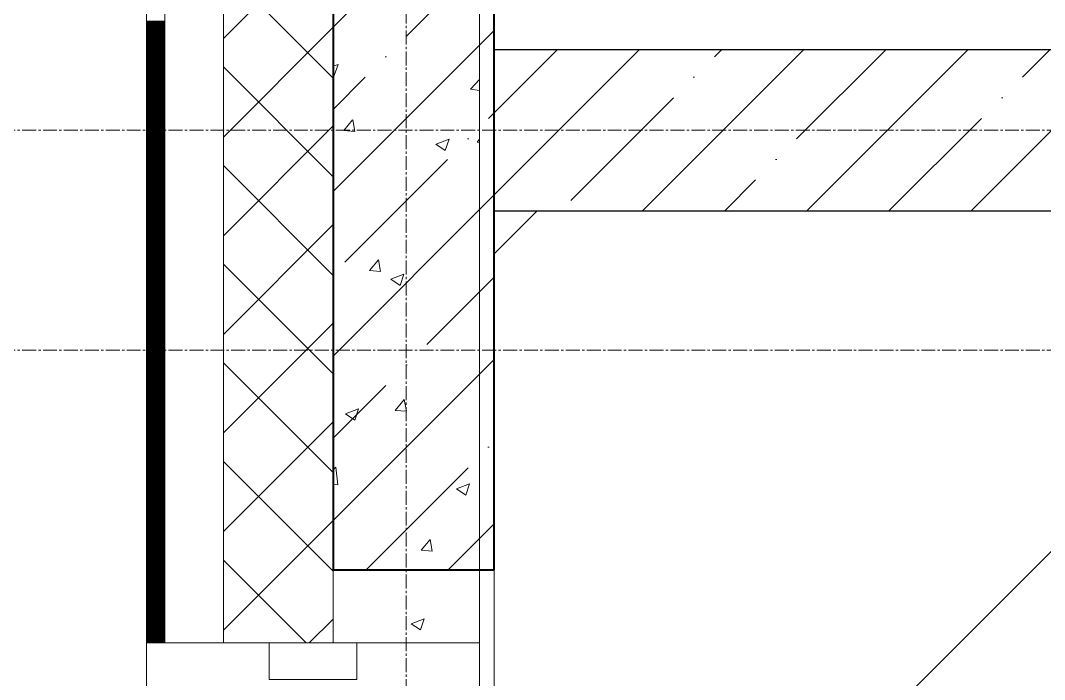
# Model space of a CAD drawing. Header units: millimetres. Extents: x 470010 to 1231400, y -134005 to 421770.
# Drawn here: x 508527 to 509926, y -117152 to -116252 of the extents above; entities that cross this region are included whole.
import ezdxf

# ---------------------------------------------------------------- set-up
doc = ezdxf.new("R2010")
doc.units = ezdxf.units.MM
doc.linetypes.add('CENTER2', pattern=[28.575, 19.05, -3.175, 3.175, -3.175])
doc.linetypes.add('HIDDEN2', pattern=[4.7625, 3.175, -1.5875])
for name, color, linetype, lineweight in [('A-Wall_Материал_Газоблок_Контур', 250, 'Continuous', 0), ('АР_Колонны', 70, 'Continuous', 30), ('АР_Окна', 4, 'Continuous', 5), ('АР_Стены ЖБ', 7, 'Continuous', 35), ('АР_Стены ПЕНОблок', 52, 'Continuous', 20), ('АР_Тонкая', 254, 'Continuous', 5), ('АР_Утеплитель', 31, 'Continuous', 0), ('АР_Штриховка', 8, 'Continuous', 0), ('Потолок штриховка', 200, 'Continuous', 15)]:
    doc.layers.add(name, color=color, linetype=linetype, lineweight=lineweight)
doc.layers.add('АР_Оси_РД_100', color=7, linetype='Continuous', lineweight=0, true_color=0x525252)

msp = doc.modelspace()

# ---------------------------------------------------------------- hatches: boundary and pattern name
at = {"layer": 'АР_Штриховка', "linetype": 'Continuous', "lineweight": 5, "true_color": 0x000000}
h = msp.add_hatch(dxfattribs=at)
h.set_pattern_fill('ANSI35', color=18, scale=25, style=0)
h.set_pattern_definition([(45, (509053.93, -143101.69), (-112.2532, 112.2532), []), (45, (509166.19, -143101.69), (-112.2532, 112.2532), [198.4375, -39.6875, 0, -39.6875])])
h.paths.add_polyline_path([(508953.932, -117001.687), (509173.932, -117001.687), (509173.932, -115801.687), (508953.932, -115801.687)], flags=0)
h = msp.add_hatch(dxfattribs=at)
h.set_pattern_fill('ANSI35', color=18, scale=25, style=0)
h.set_pattern_definition([(45, (509053.93, -143101.69), (-112.2532, 112.2532), []), (45, (509166.19, -143101.69), (-112.2532, 112.2532), [198.4375, -39.6875, 0, -39.6875])])
h.paths.add_polyline_path([(509173.932, -116291.692), (509173.932, -116511.692), (515753.932, -116511.687), (515753.932, -116291.687)], flags=0)
at = {"layer": 'Потолок штриховка'}
h = msp.add_hatch(dxfattribs=at)
h.set_pattern_fill('ANSI31', color=256, scale=260)
h.paths.add_polyline_path([(516953.932, -116511.687), (516963.932, -106921.687), (517683.935, -106921.685), (517693.932, -104421.687), (520673.939, -104421.694), (520673.933, -107021.687), (521243.932, -107021.687), (521243.932, -109181.176), (520373.899, -109181.31), (520373.899, -117701.687), (529253.932, -117701.684), (529253.932, -116801.687), (535853.932, -116851.687), (535853.932, -117101.687), (536553.932, -117101.687), (536553.932, -121401.687), (535853.932, -121401.687), (535853.932, -121691.687), (521253.932, -121691.687), (521243.932, -129481.687), (516853.932, -129481.687), (516963.932, -129481.687), (516963.932, -120191.687), (509173.932, -120191.687), (509173.932, -116511.692)])

# ---------------------------------------------------------------- linework, layer by layer
at = {"layer": 'A-Wall_Материал_Газоблок_Контур', "color": 18, "linetype": 'Continuous', "lineweight": 0, "true_color": 0x000000}
for p, q in [((508698.932, -117101.687), (508698.932, -119501.687)), ((509153.932, -119501.687), (509153.932, -117101.687))]:
    msp.add_line(p, q, dxfattribs=at)
at = {"layer": 'АР_Колонны', "color": 18, "linetype": 'HIDDEN2', "lineweight": 25, "true_color": 0x000000}
for p, q in [((508953.932, -117001.687), (508953.932, -115801.687)), ((509173.932, -115801.687), (509173.932, -117001.687)), ((509173.932, -117001.687), (508953.932, -117001.687))]:
    msp.add_line(p, q, dxfattribs=at)
at = {"layer": 'АР_Колонны', "color": 18, "linetype": 'Continuous', "lineweight": 30, "true_color": 0x000000}
for p, q in [((508953.932, -115801.687), (508953.932, -117001.687)), ((509173.932, -117001.687), (509173.932, -115801.687)), ((508953.932, -117001.687), (509173.932, -117001.687))]:
    msp.add_line(p, q, dxfattribs=at)
at = {"layer": 'АР_Окна', "color": 18, "linetype": 'Continuous', "lineweight": 5, "true_color": 0x000000}
for p, q in [((508698.932, -117101.687), (508698.932, -119501.687)), ((509153.932, -117101.687), (509153.932, -119501.687))]:
    msp.add_line(p, q, dxfattribs=at)
msp.add_lwpolyline([(508986.432, -117151.687), (508986.432, -117101.687), (508866.432, -117101.687), (508866.432, -117151.687)], close=True, dxfattribs=at)
at = {"layer": 'АР_Оси_РД_100', "linetype": 'CENTER2'}
msp.add_line((509053.933, -133315.052), (509053.933, -98801.687), dxfattribs=at)
for points in [[(538608.933, -116401.687), (503598.975, -116401.687), (503098.975, -116251.687)], [(538608.933, -116701.687), (503598.975, -116701.687), (503098.975, -116851.687)]]:
    msp.add_lwpolyline(points, dxfattribs=at)
at = {"layer": 'АР_Стены ЖБ', "color": 18, "linetype": 'Continuous', "lineweight": 40, "true_color": 0x000000}
for p, q in [((508953.932, -115801.687), (508953.932, -117001.687)), ((509173.932, -117001.687), (509173.932, -115801.687)), ((508953.932, -117001.687), (509173.932, -117001.687))]:
    msp.add_line(p, q, dxfattribs=at)
at = {"layer": 'АР_Стены ЖБ', "color": 18, "linetype": 'Continuous', "lineweight": 30, "true_color": 0x000000}
for p, q in [((515753.932, -116291.687), (509173.932, -116291.692)), ((509173.932, -116291.692), (509173.932, -116511.692)), ((509173.932, -116511.692), (515753.932, -116511.687))]:
    msp.add_line(p, q, dxfattribs=at)
at = {"layer": 'АР_Стены ПЕНОблок', "color": 18, "linetype": 'Continuous', "lineweight": 20, "true_color": 0x000000}
for p, q in [((508953.932, -115601.687), (508953.932, -117101.687)), ((509153.932, -117101.687), (509153.932, -115601.687)), ((508953.932, -117101.687), (509153.932, -117101.687))]:
    msp.add_line(p, q, dxfattribs=at)
at = {"layer": 'АР_Тонкая', "color": 18, "linetype": 'Continuous', "lineweight": 5, "true_color": 0x000000}
for p, q in [((508698.932, -115601.687), (508698.932, -117101.687)), ((508723.932, -115601.687), (508723.932, -117101.687)), ((508723.932, -117101.687), (508723.932, -115601.687)), ((508803.932, -117101.687), (508803.932, -115601.687)), ((508698.932, -117101.687), (508723.932, -117101.687)), ((508723.932, -117101.687), (508803.932, -117101.687))]:
    msp.add_line(p, q, dxfattribs=at)
at = {"layer": 'АР_Утеплитель', "color": 18, "linetype": 'Continuous', "lineweight": 0, "true_color": 0x000000}
for p, q in [((508803.932, -115601.687), (508803.932, -117101.687)), ((508953.932, -117101.687), (508953.932, -115601.687)), ((508803.932, -117101.687), (508953.932, -117101.687))]:
    msp.add_line(p, q, dxfattribs=at)
at = {"layer": 'АР_Штриховка', "color": 18, "linetype": 'Continuous', "lineweight": 0, "true_color": 0x000000}
for p, q in [((508803.932, -116276.215), (508953.932, -116126.215)), ((508953.932, -116330.326), (508803.932, -116180.326)), ((508698.932, -116252.687), (508723.932, -116252.687)), ((508698.932, -116253.687), (508723.932, -116253.687)), ((508698.932, -116254.687), (508723.932, -116254.687)), ((508698.932, -116255.687), (508723.932, -116255.687)), ((508698.932, -116256.687), (508723.932, -116256.687)), ((508698.932, -116257.687), (508723.932, -116257.687)), ((508698.932, -116258.687), (508723.932, -116258.687)), ((508698.932, -116259.687), (508723.932, -116259.687)), ((508698.932, -116260.687), (508723.932, -116260.687)), ((508698.932, -116261.687), (508723.932, -116261.687)), ((508698.932, -116262.687), (508723.932, -116262.687)), ((508698.932, -116263.687), (508723.932, -116263.687)), ((508803.932, -116410.918), (508953.932, -116260.918)), ((508698.932, -116264.687), (508723.932, -116264.687)), ((508698.932, -116265.687), (508723.932, -116265.687)), ((508698.932, -116266.687), (508723.932, -116266.687)), ((508698.932, -116267.687), (508723.932, -116267.687)), ((508698.932, -116268.687), (508723.932, -116268.687)), ((508698.932, -116269.687), (508723.932, -116269.687)), ((508698.932, -116270.687), (508723.932, -116270.687)), ((508698.932, -116271.687), (508723.932, -116271.687)), ((508698.932, -116272.687), (508723.932, -116272.687)), ((508698.932, -116273.687), (508723.932, -116273.687)), ((508698.932, -116274.687), (508723.932, -116274.687)), ((508698.932, -116275.687), (508723.932, -116275.687)), ((508698.932, -116276.687), (508723.932, -116276.687)), ((508698.932, -116277.687), (508723.932, -116277.687)), ((508698.932, -116278.687), (508723.932, -116278.687)), ((508698.932, -116279.687), (508723.932, -116279.687)), ((508698.932, -116280.687), (508723.932, -116280.687)), ((508698.932, -116281.687), (508723.932, -116281.687)), ((508698.932, -116282.687), (508723.932, -116282.687)), ((508698.932, -116283.687), (508723.932, -116283.687)), ((508698.932, -116284.687), (508723.932, -116284.687)), ((508698.932, -116285.687), (508723.932, -116285.687)), ((508698.932, -116286.687), (508723.932, -116286.687)), ((508698.932, -116287.687), (508723.932, -116287.687)), ((508698.932, -116288.687), (508723.932, -116288.687)), ((508698.932, -116289.687), (508723.932, -116289.687)), ((508698.932, -116290.687), (508723.932, -116290.687)), ((508698.932, -116291.687), (508723.932, -116291.687)), ((508698.932, -116292.687), (508723.932, -116292.687)), ((508698.932, -116293.687), (508723.932, -116293.687)), ((508698.932, -116294.687), (508723.932, -116294.687)), ((508698.932, -116295.687), (508723.932, -116295.687)), ((508698.932, -116296.687), (508723.932, -116296.687)), ((508698.932, -116297.687), (508723.932, -116297.687)), ((508698.932, -116298.687), (508723.932, -116298.687)), ((508698.932, -116299.687), (508723.932, -116299.687)), ((508698.932, -116300.687), (508723.932, -116300.687)), ((508698.932, -116301.687), (508723.932, -116301.687)), ((508698.932, -116302.687), (508723.932, -116302.687)), ((508698.932, -116303.687), (508723.932, -116303.687)), ((508698.932, -116304.687), (508723.932, -116304.687)), ((508698.932, -116305.687), (508723.932, -116305.687)), ((508698.932, -116306.687), (508723.932, -116306.687)), ((508698.932, -116307.687), (508723.932, -116307.687)), ((508698.932, -116308.687), (508723.932, -116308.687)), ((508698.932, -116309.687), (508723.932, -116309.687)), ((508698.932, -116310.687), (508723.932, -116310.687)), ((508698.932, -116311.687), (508723.932, -116311.687)), ((508698.932, -116312.687), (508723.932, -116312.687)), ((508698.932, -116313.687), (508723.932, -116313.687)), ((508698.932, -116314.687), (508723.932, -116314.687)), ((508698.932, -116315.687), (508723.932, -116315.687)), ((508698.932, -116316.687), (508723.932, -116316.687)), ((508698.932, -116317.687), (508723.932, -116317.687)), ((508698.932, -116318.687), (508723.932, -116318.687)), ((508698.932, -116319.687), (508723.932, -116319.687)), ((508953.932, -116465.03), (508803.932, -116315.03)), ((508953.932, -116314.15), (508960.659, -116311.568)), ((508955.504, -116326.935), (508960.654, -116311.586)), ((508698.932, -116320.687), (508723.932, -116320.687)), ((508698.932, -116321.687), (508723.932, -116321.687)), ((508698.932, -116322.687), (508723.932, -116322.687)), ((508698.932, -116323.687), (508723.932, -116323.687)), ((508698.932, -116324.687), (508723.932, -116324.687)), ((508698.932, -116325.687), (508723.932, -116325.687)), ((508698.932, -116326.687), (508723.932, -116326.687)), ((508698.932, -116327.687), (508723.932, -116327.687)), ((508698.932, -116328.687), (508723.932, -116328.687)), ((508698.932, -116329.687), (508723.932, -116329.687)), ((508698.932, -116330.687), (508723.932, -116330.687)), ((508698.932, -116331.687), (508723.932, -116331.687)), ((508698.932, -116332.687), (508723.932, -116332.687)), ((508698.932, -116333.687), (508723.932, -116333.687)), ((508953.932, -116325.876), (508955.501, -116326.934)), ((509141.44, -116345.36), (509153.932, -116332.34)), ((508698.932, -116334.687), (508723.932, -116334.687)), ((508698.932, -116335.687), (508723.932, -116335.687)), ((508698.932, -116336.687), (508723.932, -116336.687)), ((508698.932, -116337.687), (508723.932, -116337.687)), ((508698.932, -116338.687), (508723.932, -116338.687)), ((508698.932, -116339.687), (508723.932, -116339.687)), ((508698.932, -116340.687), (508723.932, -116340.687)), ((508698.932, -116341.687), (508723.932, -116341.687)), ((508698.932, -116342.687), (508723.932, -116342.687)), ((508698.932, -116343.687), (508723.932, -116343.687)), ((508698.932, -116344.687), (508723.932, -116344.687)), ((508698.932, -116345.687), (508723.932, -116345.687)), ((508698.932, -116346.687), (508723.932, -116346.687)), ((508698.932, -116347.687), (508723.932, -116347.687)), ((509141.452, -116345.386), (509153.932, -116347.322)), ((508698.932, -116348.687), (508723.932, -116348.687)), ((508698.932, -116349.687), (508723.932, -116349.687)), ((508698.932, -116350.687), (508723.932, -116350.687)), ((508698.932, -116351.687), (508723.932, -116351.687)), ((508698.932, -116352.687), (508723.932, -116352.687)), ((508698.932, -116353.687), (508723.932, -116353.687)), ((508698.932, -116354.687), (508723.932, -116354.687)), ((508698.932, -116355.687), (508723.932, -116355.687)), ((508698.932, -116356.687), (508723.932, -116356.687)), ((508698.932, -116357.687), (508723.932, -116357.687)), ((508698.932, -116358.687), (508723.932, -116358.687)), ((508698.932, -116359.687), (508723.932, -116359.687)), ((508698.932, -116360.687), (508723.932, -116360.687)), ((508698.932, -116361.687), (508723.932, -116361.687)), ((508698.932, -116362.687), (508723.932, -116362.687)), ((508698.932, -116363.687), (508723.932, -116363.687)), ((508698.932, -116364.687), (508723.932, -116364.687)), ((508698.932, -116365.687), (508723.932, -116365.687)), ((508698.932, -116366.687), (508723.932, -116366.687)), ((508698.932, -116367.687), (508723.932, -116367.687)), ((508698.932, -116368.687), (508723.932, -116368.687)), ((508698.932, -116369.687), (508723.932, -116369.687)), ((508698.932, -116370.687), (508723.932, -116370.687)), ((508698.932, -116371.687), (508723.932, -116371.687)), ((508698.932, -116372.687), (508723.932, -116372.687)), ((508698.932, -116373.687), (508723.932, -116373.687)), ((508698.932, -116374.687), (508723.932, -116374.687)), ((508698.932, -116375.687), (508723.932, -116375.687)), ((508698.932, -116376.687), (508723.932, -116376.687)), ((508698.932, -116377.687), (508723.932, -116377.687)), ((508698.932, -116378.687), (508723.932, -116378.687)), ((508698.932, -116379.687), (508723.932, -116379.687)), ((508698.932, -116380.687), (508723.932, -116380.687)), ((508698.932, -116381.687), (508723.932, -116381.687)), ((508698.932, -116382.687), (508723.932, -116382.687)), ((508698.932, -116383.687), (508723.932, -116383.687)), ((508698.932, -116384.687), (508723.932, -116384.687)), ((508698.932, -116385.687), (508723.932, -116385.687)), ((508698.932, -116386.687), (508723.932, -116386.687)), ((508698.932, -116387.687), (508723.932, -116387.687)), ((508698.932, -116388.687), (508723.932, -116388.687)), ((508698.932, -116389.687), (508723.932, -116389.687)), ((508968.353, -116401.97), (508980.598, -116387.377)), ((508983.599, -116403.287), (508980.662, -116387.365)), ((508698.932, -116390.687), (508723.932, -116390.687)), ((508698.932, -116391.687), (508723.932, -116391.687)), ((508698.932, -116392.687), (508723.932, -116392.687)), ((508698.932, -116393.687), (508723.932, -116393.687)), ((508698.932, -116394.687), (508723.932, -116394.687)), ((508698.932, -116395.687), (508723.932, -116395.687)), ((508698.932, -116396.687), (508723.932, -116396.687)), ((508698.932, -116397.687), (508723.932, -116397.687)), ((508698.932, -116398.687), (508723.932, -116398.687)), ((508698.932, -116399.687), (508723.932, -116399.687)), ((508698.932, -116400.687), (508723.932, -116400.687)), ((508698.932, -116401.687), (508723.932, -116401.687)), ((508698.932, -116402.687), (508723.932, -116402.687)), ((508698.932, -116403.687), (508723.932, -116403.687)), ((508803.932, -116545.622), (508953.932, -116395.622)), ((508968.353, -116401.97), (508983.535, -116403.299)), ((508698.932, -116404.687), (508723.932, -116404.687)), ((508698.932, -116405.687), (508723.932, -116405.687)), ((508698.932, -116406.687), (508723.932, -116406.687)), ((508698.932, -116407.687), (508723.932, -116407.687)), ((508698.932, -116408.687), (508723.932, -116408.687)), ((508698.932, -116409.687), (508723.932, -116409.687)), ((508698.932, -116410.687), (508723.932, -116410.687)), ((508698.932, -116411.687), (508723.932, -116411.687)), ((508698.932, -116412.687), (508723.932, -116412.687)), ((508698.932, -116413.687), (508723.932, -116413.687)), ((508698.932, -116414.687), (508723.932, -116414.687)), ((508698.932, -116415.687), (508723.932, -116415.687)), ((508698.932, -116416.687), (508723.932, -116416.687)), ((508698.932, -116417.687), (508723.932, -116417.687)), ((509094.489, -116420.66), (509112.273, -116413.833)), ((509107.118, -116429.2), (509112.268, -116413.851)), ((509150.537, -116417.909), (509153.932, -116413.863)), ((509150.537, -116417.909), (509153.932, -116418.206)), ((508698.932, -116418.687), (508723.932, -116418.687)), ((508698.932, -116419.687), (508723.932, -116419.687)), ((508698.932, -116420.687), (508723.932, -116420.687)), ((508698.932, -116421.687), (508723.932, -116421.687)), ((508698.932, -116422.687), (508723.932, -116422.687)), ((508698.932, -116423.687), (508723.932, -116423.687)), ((508698.932, -116424.687), (508723.932, -116424.687)), ((508698.932, -116425.687), (508723.932, -116425.687)), ((508698.932, -116426.687), (508723.932, -116426.687)), ((508698.932, -116427.687), (508723.932, -116427.687)), ((508698.932, -116428.687), (508723.932, -116428.687)), ((508698.932, -116429.687), (508723.932, -116429.687)), ((508698.932, -116430.687), (508723.932, -116430.687)), ((508698.932, -116431.687), (508723.932, -116431.687)), ((509094.481, -116420.677), (509107.115, -116429.199)), ((508698.932, -116432.687), (508723.932, -116432.687)), ((508698.932, -116433.687), (508723.932, -116433.687)), ((508698.932, -116434.687), (508723.932, -116434.687)), ((508698.932, -116435.687), (508723.932, -116435.687)), ((508698.932, -116436.687), (508723.932, -116436.687)), ((508698.932, -116437.687), (508723.932, -116437.687)), ((508698.932, -116438.687), (508723.932, -116438.687)), ((508698.932, -116439.687), (508723.932, -116439.687)), ((508698.932, -116440.687), (508723.932, -116440.687)), ((508698.932, -116441.687), (508723.932, -116441.687)), ((508698.932, -116442.687), (508723.932, -116442.687)), ((508698.932, -116443.687), (508723.932, -116443.687)), ((508698.932, -116444.687), (508723.932, -116444.687)), ((508698.932, -116445.687), (508723.932, -116445.687)), ((508698.932, -116446.687), (508723.932, -116446.687)), ((508698.932, -116447.687), (508723.932, -116447.687)), ((508698.932, -116448.687), (508723.932, -116448.687)), ((508698.932, -116449.687), (508723.932, -116449.687)), ((508698.932, -116450.687), (508723.932, -116450.687)), ((508698.932, -116451.687), (508723.932, -116451.687)), ((508698.932, -116452.687), (508723.932, -116452.687)), ((508698.932, -116453.687), (508723.932, -116453.687)), ((508698.932, -116454.687), (508723.932, -116454.687)), ((508698.932, -116455.687), (508723.932, -116455.687)), ((508698.932, -116456.687), (508723.932, -116456.687)), ((508698.932, -116457.687), (508723.932, -116457.687)), ((508698.932, -116458.687), (508723.932, -116458.687)), ((508698.932, -116459.687), (508723.932, -116459.687)), ((508953.932, -116599.734), (508803.932, -116449.734)), ((508698.932, -116460.687), (508723.932, -116460.687)), ((508698.932, -116461.687), (508723.932, -116461.687)), ((508698.932, -116462.687), (508723.932, -116462.687)), ((508698.932, -116463.687), (508723.932, -116463.687)), ((508698.932, -116464.687), (508723.932, -116464.687)), ((508698.932, -116465.687), (508723.932, -116465.687)), ((508698.932, -116466.687), (508723.932, -116466.687)), ((508698.932, -116467.687), (508723.932, -116467.687)), ((508698.932, -116468.687), (508723.932, -116468.687)), ((508698.932, -116469.687), (508723.932, -116469.687)), ((508698.932, -116470.687), (508723.932, -116470.687)), ((508698.932, -116471.687), (508723.932, -116471.687)), ((508698.932, -116472.687), (508723.932, -116472.687)), ((508698.932, -116473.687), (508723.932, -116473.687)), ((508698.932, -116474.687), (508723.932, -116474.687)), ((508698.932, -116475.687), (508723.932, -116475.687)), ((508698.932, -116476.687), (508723.932, -116476.687)), ((508698.932, -116477.687), (508723.932, -116477.687)), ((508698.932, -116478.687), (508723.932, -116478.687)), ((508698.932, -116479.687), (508723.932, -116479.687)), ((508698.932, -116480.687), (508723.932, -116480.687)), ((508698.932, -116481.687), (508723.932, -116481.687)), ((508698.932, -116482.687), (508723.932, -116482.687)), ((508698.932, -116483.687), (508723.932, -116483.687)), ((508698.932, -116484.687), (508723.932, -116484.687)), ((508698.932, -116485.687), (508723.932, -116485.687)), ((508698.932, -116486.687), (508723.932, -116486.687)), ((508698.932, -116487.687), (508723.932, -116487.687)), ((508698.932, -116488.687), (508723.932, -116488.687)), ((508698.932, -116489.687), (508723.932, -116489.687)), ((508698.932, -116490.687), (508723.932, -116490.687)), ((508698.932, -116491.687), (508723.932, -116491.687)), ((508698.932, -116492.687), (508723.932, -116492.687)), ((508698.932, -116493.687), (508723.932, -116493.687)), ((508698.932, -116494.687), (508723.932, -116494.687)), ((508698.932, -116495.687), (508723.932, -116495.687)), ((508698.932, -116496.687), (508723.932, -116496.687)), ((508698.932, -116497.687), (508723.932, -116497.687)), ((508698.932, -116498.687), (508723.932, -116498.687)), ((508698.932, -116499.687), (508723.932, -116499.687)), ((508698.932, -116500.687), (508723.932, -116500.687)), ((508698.932, -116501.687), (508723.932, -116501.687)), ((508698.932, -116502.687), (508723.932, -116502.687)), ((508698.932, -116503.687), (508723.932, -116503.687)), ((508698.932, -116504.687), (508723.932, -116504.687)), ((508698.932, -116505.687), (508723.932, -116505.687)), ((508698.932, -116506.687), (508723.932, -116506.687)), ((508698.932, -116507.687), (508723.932, -116507.687)), ((508698.932, -116508.687), (508723.932, -116508.687)), ((508698.932, -116509.687), (508723.932, -116509.687)), ((508698.932, -116510.687), (508723.932, -116510.687)), ((508698.932, -116511.687), (508723.932, -116511.687)), ((508698.932, -116512.687), (508723.932, -116512.687)), ((508698.932, -116513.687), (508723.932, -116513.687)), ((508698.932, -116514.687), (508723.932, -116514.687)), ((508698.932, -116515.687), (508723.932, -116515.687)), ((508698.932, -116516.687), (508723.932, -116516.687)), ((508698.932, -116517.687), (508723.932, -116517.687)), ((508698.932, -116518.687), (508723.932, -116518.687)), ((508698.932, -116519.687), (508723.932, -116519.687)), ((508698.932, -116520.687), (508723.932, -116520.687)), ((508698.932, -116521.687), (508723.932, -116521.687)), ((508698.932, -116522.687), (508723.932, -116522.687)), ((508698.932, -116523.687), (508723.932, -116523.687)), ((508698.932, -116524.687), (508723.932, -116524.687)), ((508698.932, -116525.687), (508723.932, -116525.687)), ((508698.932, -116526.687), (508723.932, -116526.687)), ((508698.932, -116527.687), (508723.932, -116527.687)), ((508698.932, -116528.687), (508723.932, -116528.687)), ((508698.932, -116529.687), (508723.932, -116529.687)), ((508698.932, -116530.687), (508723.932, -116530.687)), ((508698.932, -116531.687), (508723.932, -116531.687)), ((508698.932, -116532.687), (508723.932, -116532.687)), ((508698.932, -116533.687), (508723.932, -116533.687)), ((508698.932, -116534.687), (508723.932, -116534.687)), ((508698.932, -116535.687), (508723.932, -116535.687)), ((508698.932, -116536.687), (508723.932, -116536.687)), ((508698.932, -116537.687), (508723.932, -116537.687)), ((508698.932, -116538.687), (508723.932, -116538.687)), ((508698.932, -116539.687), (508723.932, -116539.687)), ((508698.932, -116540.687), (508723.932, -116540.687)), ((508698.932, -116541.687), (508723.932, -116541.687)), ((508698.932, -116542.687), (508723.932, -116542.687)), ((508698.932, -116543.687), (508723.932, -116543.687)), ((508803.932, -116680.326), (508953.932, -116530.326)), ((508698.932, -116544.687), (508723.932, -116544.687)), ((508698.932, -116545.687), (508723.932, -116545.687)), ((508698.932, -116546.687), (508723.932, -116546.687)), ((508698.932, -116547.687), (508723.932, -116547.687)), ((508698.932, -116548.687), (508723.932, -116548.687)), ((508698.932, -116549.687), (508723.932, -116549.687)), ((508698.932, -116550.687), (508723.932, -116550.687)), ((508698.932, -116551.687), (508723.932, -116551.687)), ((508698.932, -116552.687), (508723.932, -116552.687)), ((508698.932, -116553.687), (508723.932, -116553.687)), ((508698.932, -116554.687), (508723.932, -116554.687)), ((508698.932, -116555.687), (508723.932, -116555.687)), ((508698.932, -116556.687), (508723.932, -116556.687)), ((508698.932, -116557.687), (508723.932, -116557.687)), ((508698.932, -116558.687), (508723.932, -116558.687)), ((508698.932, -116559.687), (508723.932, -116559.687)), ((508698.932, -116560.687), (508723.932, -116560.687)), ((508698.932, -116561.687), (508723.932, -116561.687)), ((508698.932, -116562.687), (508723.932, -116562.687)), ((508698.932, -116563.687), (508723.932, -116563.687)), ((508698.932, -116564.687), (508723.932, -116564.687)), ((508698.932, -116565.687), (508723.932, -116565.687)), ((508698.932, -116566.687), (508723.932, -116566.687)), ((508698.932, -116567.687), (508723.932, -116567.687)), ((508698.932, -116568.687), (508723.932, -116568.687)), ((508698.932, -116569.687), (508723.932, -116569.687)), ((508698.932, -116570.687), (508723.932, -116570.687)), ((508698.932, -116571.687), (508723.932, -116571.687)), ((508698.932, -116572.687), (508723.932, -116572.687)), ((508698.932, -116573.687), (508723.932, -116573.687)), ((508698.932, -116574.687), (508723.932, -116574.687)), ((508698.932, -116575.687), (508723.932, -116575.687)), ((508698.932, -116576.687), (508723.932, -116576.687)), ((508698.932, -116577.687), (508723.932, -116577.687)), ((508698.932, -116578.687), (508723.932, -116578.687)), ((508698.932, -116579.687), (508723.932, -116579.687)), ((508698.932, -116580.687), (508723.932, -116580.687)), ((508698.932, -116581.687), (508723.932, -116581.687)), ((508698.932, -116582.687), (508723.932, -116582.687)), ((508698.932, -116583.687), (508723.932, -116583.687)), ((508698.932, -116584.687), (508723.932, -116584.687)), ((508698.932, -116585.687), (508723.932, -116585.687)), ((508953.932, -116734.438), (508803.932, -116584.438)), ((509003.596, -116593.027), (509015.841, -116578.434)), ((509018.841, -116594.344), (509015.904, -116578.422)), ((508698.932, -116586.687), (508723.932, -116586.687)), ((508698.932, -116587.687), (508723.932, -116587.687)), ((508698.932, -116588.687), (508723.932, -116588.687)), ((508698.932, -116589.687), (508723.932, -116589.687)), ((508698.932, -116590.687), (508723.932, -116590.687)), ((508698.932, -116591.687), (508723.932, -116591.687)), ((508698.932, -116592.687), (508723.932, -116592.687)), ((508698.932, -116593.687), (508723.932, -116593.687)), ((508698.932, -116594.687), (508723.932, -116594.687)), ((508698.932, -116595.687), (508723.932, -116595.687)), ((508698.932, -116596.687), (508723.932, -116596.687)), ((508698.932, -116597.687), (508723.932, -116597.687)), ((508698.932, -116598.687), (508723.932, -116598.687)), ((508698.932, -116599.687), (508723.932, -116599.687)), ((509003.596, -116593.027), (509018.778, -116594.355)), ((509032.687, -116604.848), (509050.471, -116598.021)), ((509045.316, -116613.388), (509050.466, -116598.039)), ((508698.932, -116600.687), (508723.932, -116600.687)), ((508698.932, -116601.687), (508723.932, -116601.687)), ((508698.932, -116602.687), (508723.932, -116602.687)), ((508698.932, -116603.687), (508723.932, -116603.687)), ((508698.932, -116604.687), (508723.932, -116604.687)), ((508698.932, -116605.687), (508723.932, -116605.687)), ((508698.932, -116606.687), (508723.932, -116606.687)), ((508698.932, -116607.687), (508723.932, -116607.687)), ((508698.932, -116608.687), (508723.932, -116608.687)), ((508698.932, -116609.687), (508723.932, -116609.687)), ((508698.932, -116610.687), (508723.932, -116610.687)), ((508698.932, -116611.687), (508723.932, -116611.687)), ((508698.932, -116612.687), (508723.932, -116612.687)), ((508698.932, -116613.687), (508723.932, -116613.687)), ((509032.679, -116604.865), (509045.313, -116613.387)), ((508698.932, -116614.687), (508723.932, -116614.687)), ((508698.932, -116615.687), (508723.932, -116615.687)), ((508698.932, -116616.687), (508723.932, -116616.687)), ((508698.932, -116617.687), (508723.932, -116617.687)), ((508698.932, -116618.687), (508723.932, -116618.687)), ((508698.932, -116619.687), (508723.932, -116619.687)), ((508698.932, -116620.687), (508723.932, -116620.687)), ((508698.932, -116621.687), (508723.932, -116621.687)), ((508698.932, -116622.687), (508723.932, -116622.687)), ((508698.932, -116623.687), (508723.932, -116623.687)), ((508698.932, -116624.687), (508723.932, -116624.687)), ((508698.932, -116625.687), (508723.932, -116625.687)), ((508698.932, -116626.687), (508723.932, -116626.687)), ((508698.932, -116627.687), (508723.932, -116627.687)), ((508698.932, -116628.687), (508723.932, -116628.687)), ((508698.932, -116629.687), (508723.932, -116629.687)), ((508698.932, -116630.687), (508723.932, -116630.687)), ((508698.932, -116631.687), (508723.932, -116631.687)), ((508698.932, -116632.687), (508723.932, -116632.687)), ((508698.932, -116633.687), (508723.932, -116633.687)), ((508698.932, -116634.687), (508723.932, -116634.687)), ((508698.932, -116635.687), (508723.932, -116635.687)), ((508698.932, -116636.687), (508723.932, -116636.687)), ((508698.932, -116637.687), (508723.932, -116637.687)), ((508698.932, -116638.687), (508723.932, -116638.687)), ((508698.932, -116639.687), (508723.932, -116639.687)), ((508698.932, -116640.687), (508723.932, -116640.687)), ((508698.932, -116641.687), (508723.932, -116641.687)), ((508698.932, -116642.687), (508723.932, -116642.687)), ((508698.932, -116643.687), (508723.932, -116643.687)), ((508698.932, -116644.687), (508723.932, -116644.687)), ((508698.932, -116645.687), (508723.932, -116645.687)), ((508698.932, -116646.687), (508723.932, -116646.687)), ((508698.932, -116647.687), (508723.932, -116647.687)), ((508698.932, -116648.687), (508723.932, -116648.687)), ((508698.932, -116649.687), (508723.932, -116649.687)), ((508698.932, -116650.687), (508723.932, -116650.687)), ((508698.932, -116651.687), (508723.932, -116651.687)), ((508698.932, -116652.687), (508723.932, -116652.687)), ((508698.932, -116653.687), (508723.932, -116653.687)), ((508698.932, -116654.687), (508723.932, -116654.687)), ((508698.932, -116655.687), (508723.932, -116655.687)), ((508698.932, -116656.687), (508723.932, -116656.687)), ((508698.932, -116657.687), (508723.932, -116657.687)), ((508698.932, -116658.687), (508723.932, -116658.687)), ((508698.932, -116659.687), (508723.932, -116659.687)), ((508698.932, -116660.687), (508723.932, -116660.687)), ((508698.932, -116661.687), (508723.932, -116661.687)), ((508698.932, -116662.687), (508723.932, -116662.687)), ((508698.932, -116663.687), (508723.932, -116663.687)), ((508698.932, -116664.687), (508723.932, -116664.687)), ((508698.932, -116665.687), (508723.932, -116665.687)), ((508698.932, -116666.687), (508723.932, -116666.687)), ((508698.932, -116667.687), (508723.932, -116667.687)), ((508698.932, -116668.687), (508723.932, -116668.687)), ((508698.932, -116669.687), (508723.932, -116669.687)), ((508803.932, -116815.03), (508953.932, -116665.03)), ((508698.932, -116670.687), (508723.932, -116670.687)), ((508698.932, -116671.687), (508723.932, -116671.687)), ((508698.932, -116672.687), (508723.932, -116672.687)), ((508698.932, -116673.687), (508723.932, -116673.687)), ((508698.932, -116674.687), (508723.932, -116674.687)), ((508698.932, -116675.687), (508723.932, -116675.687)), ((508698.932, -116676.687), (508723.932, -116676.687)), ((508698.932, -116677.687), (508723.932, -116677.687)), ((508698.932, -116678.687), (508723.932, -116678.687)), ((508698.932, -116679.687), (508723.932, -116679.687)), ((508698.932, -116680.687), (508723.932, -116680.687)), ((508698.932, -116681.687), (508723.932, -116681.687)), ((508698.932, -116682.687), (508723.932, -116682.687)), ((508698.932, -116683.687), (508723.932, -116683.687)), ((508698.932, -116684.687), (508723.932, -116684.687)), ((508698.932, -116685.687), (508723.932, -116685.687)), ((508698.932, -116686.687), (508723.932, -116686.687)), ((508698.932, -116687.687), (508723.932, -116687.687)), ((508698.932, -116688.687), (508723.932, -116688.687)), ((508698.932, -116689.687), (508723.932, -116689.687)), ((508698.932, -116690.687), (508723.932, -116690.687)), ((508698.932, -116691.687), (508723.932, -116691.687)), ((508698.932, -116692.687), (508723.932, -116692.687)), ((508698.932, -116693.687), (508723.932, -116693.687)), ((508698.932, -116694.687), (508723.932, -116694.687)), ((508698.932, -116695.687), (508723.932, -116695.687)), ((508698.932, -116696.687), (508723.932, -116696.687)), ((508698.932, -116697.687), (508723.932, -116697.687)), ((508698.932, -116698.687), (508723.932, -116698.687)), ((508698.932, -116699.687), (508723.932, -116699.687)), ((508698.932, -116700.687), (508723.932, -116700.687)), ((508698.932, -116701.687), (508723.932, -116701.687)), ((508698.932, -116702.687), (508723.932, -116702.687)), ((508698.932, -116703.687), (508723.932, -116703.687)), ((508698.932, -116704.687), (508723.932, -116704.687)), ((508698.932, -116705.687), (508723.932, -116705.687)), ((508698.932, -116706.687), (508723.932, -116706.687)), ((508698.932, -116707.687), (508723.932, -116707.687)), ((508698.932, -116708.687), (508723.932, -116708.687)), ((508698.932, -116709.687), (508723.932, -116709.687)), ((508698.932, -116710.687), (508723.932, -116710.687)), ((508698.932, -116711.687), (508723.932, -116711.687)), ((508698.932, -116712.687), (508723.932, -116712.687)), ((508698.932, -116713.687), (508723.932, -116713.687)), ((508698.932, -116714.687), (508723.932, -116714.687)), ((508698.932, -116715.687), (508723.932, -116715.687)), ((508698.932, -116716.687), (508723.932, -116716.687)), ((508698.932, -116717.687), (508723.932, -116717.687)), ((508698.932, -116718.687), (508723.932, -116718.687)), ((508698.932, -116719.687), (508723.932, -116719.687)), ((508698.932, -116720.687), (508723.932, -116720.687)), ((508698.932, -116721.687), (508723.932, -116721.687)), ((508698.932, -116722.687), (508723.932, -116722.687)), ((508698.932, -116723.687), (508723.932, -116723.687)), ((508698.932, -116724.687), (508723.932, -116724.687)), ((508698.932, -116725.687), (508723.932, -116725.687)), ((508953.932, -116869.141), (508803.932, -116719.141)), ((508698.932, -116726.687), (508723.932, -116726.687)), ((508698.932, -116727.687), (508723.932, -116727.687)), ((508698.932, -116728.687), (508723.932, -116728.687)), ((508698.932, -116729.687), (508723.932, -116729.687)), ((508698.932, -116730.687), (508723.932, -116730.687)), ((508698.932, -116731.687), (508723.932, -116731.687)), ((508698.932, -116732.687), (508723.932, -116732.687)), ((508698.932, -116733.687), (508723.932, -116733.687)), ((508698.932, -116734.687), (508723.932, -116734.687)), ((508698.932, -116735.687), (508723.932, -116735.687)), ((508698.932, -116736.687), (508723.932, -116736.687)), ((508698.932, -116737.687), (508723.932, -116737.687)), ((508698.932, -116738.687), (508723.932, -116738.687)), ((508698.932, -116739.687), (508723.932, -116739.687)), ((508698.932, -116740.687), (508723.932, -116740.687)), ((508698.932, -116741.687), (508723.932, -116741.687)), ((508698.932, -116742.687), (508723.932, -116742.687)), ((508698.932, -116743.687), (508723.932, -116743.687)), ((508698.932, -116744.687), (508723.932, -116744.687)), ((508698.932, -116745.687), (508723.932, -116745.687)), ((508698.932, -116746.687), (508723.932, -116746.687)), ((508698.932, -116747.687), (508723.932, -116747.687)), ((508698.932, -116748.687), (508723.932, -116748.687)), ((508698.932, -116749.687), (508723.932, -116749.687)), ((508698.932, -116750.687), (508723.932, -116750.687)), ((508698.932, -116751.687), (508723.932, -116751.687)), ((508698.932, -116752.687), (508723.932, -116752.687)), ((508698.932, -116753.687), (508723.932, -116753.687)), ((508698.932, -116754.687), (508723.932, -116754.687)), ((508698.932, -116755.687), (508723.932, -116755.687)), ((508698.932, -116756.687), (508723.932, -116756.687)), ((508698.932, -116757.687), (508723.932, -116757.687)), ((508698.932, -116758.687), (508723.932, -116758.687)), ((508698.932, -116759.687), (508723.932, -116759.687)), ((508698.932, -116760.687), (508723.932, -116760.687)), ((508698.932, -116761.687), (508723.932, -116761.687)), ((508698.932, -116762.687), (508723.932, -116762.687)), ((508698.932, -116763.687), (508723.932, -116763.687)), ((508698.932, -116764.687), (508723.932, -116764.687)), ((508698.932, -116765.687), (508723.932, -116765.687)), ((508698.932, -116766.687), (508723.932, -116766.687)), ((508698.932, -116767.687), (508723.932, -116767.687)), ((508698.932, -116768.687), (508723.932, -116768.687)), ((508698.932, -116769.687), (508723.932, -116769.687)), ((508698.932, -116770.687), (508723.932, -116770.687)), ((508698.932, -116771.687), (508723.932, -116771.687)), ((508698.932, -116772.687), (508723.932, -116772.687)), ((508698.932, -116773.687), (508723.932, -116773.687)), ((508698.932, -116774.687), (508723.932, -116774.687)), ((508698.932, -116775.687), (508723.932, -116775.687)), ((508698.932, -116776.687), (508723.932, -116776.687)), ((508698.932, -116777.687), (508723.932, -116777.687)), ((508698.932, -116778.687), (508723.932, -116778.687)), ((508698.932, -116779.687), (508723.932, -116779.687)), ((508698.932, -116780.687), (508723.932, -116780.687)), ((508698.932, -116781.687), (508723.932, -116781.687)), ((509038.839, -116784.084), (509051.085, -116769.491)), ((509054.084, -116785.401), (509051.147, -116769.479)), ((508698.932, -116782.687), (508723.932, -116782.687)), ((508698.932, -116783.687), (508723.932, -116783.687)), ((508698.932, -116784.687), (508723.932, -116784.687)), ((508698.932, -116785.687), (508723.932, -116785.687)), ((508698.932, -116786.687), (508723.932, -116786.687)), ((508698.932, -116787.687), (508723.932, -116787.687)), ((508698.932, -116788.687), (508723.932, -116788.687)), ((508698.932, -116789.687), (508723.932, -116789.687)), ((508698.932, -116790.687), (508723.932, -116790.687)), ((508698.932, -116791.687), (508723.932, -116791.687)), ((508698.932, -116792.687), (508723.932, -116792.687)), ((508698.932, -116793.687), (508723.932, -116793.687)), ((508698.932, -116794.687), (508723.932, -116794.687)), ((508698.932, -116795.687), (508723.932, -116795.687)), ((508970.877, -116789.053), (508983.511, -116797.575)), ((508970.885, -116789.036), (508988.669, -116782.209)), ((508983.514, -116797.576), (508988.664, -116782.227)), ((509038.839, -116784.084), (509054.021, -116785.412)), ((508698.932, -116796.687), (508723.932, -116796.687)), ((508698.932, -116797.687), (508723.932, -116797.687)), ((508698.932, -116798.687), (508723.932, -116798.687)), ((508698.932, -116799.687), (508723.932, -116799.687)), ((508698.932, -116800.687), (508723.932, -116800.687)), ((508698.932, -116801.687), (508723.932, -116801.687)), ((508698.932, -116802.687), (508723.932, -116802.687)), ((508698.932, -116803.687), (508723.932, -116803.687)), ((508698.932, -116804.687), (508723.932, -116804.687)), ((508698.932, -116805.687), (508723.932, -116805.687)), ((508698.932, -116806.687), (508723.932, -116806.687)), ((508698.932, -116807.687), (508723.932, -116807.687)), ((508698.932, -116808.687), (508723.932, -116808.687)), ((508698.932, -116809.687), (508723.932, -116809.687)), ((508803.932, -116949.734), (508953.932, -116799.734)), ((508698.932, -116810.687), (508723.932, -116810.687)), ((508698.932, -116811.687), (508723.932, -116811.687)), ((508698.932, -116812.687), (508723.932, -116812.687)), ((508698.932, -116813.687), (508723.932, -116813.687)), ((508698.932, -116814.687), (508723.932, -116814.687)), ((508698.932, -116815.687), (508723.932, -116815.687)), ((508698.932, -116816.687), (508723.932, -116816.687)), ((508698.932, -116817.687), (508723.932, -116817.687)), ((508698.932, -116818.687), (508723.932, -116818.687)), ((508698.932, -116819.687), (508723.932, -116819.687)), ((508698.932, -116820.687), (508723.932, -116820.687)), ((508698.932, -116821.687), (508723.932, -116821.687)), ((508698.932, -116822.687), (508723.932, -116822.687)), ((508698.932, -116823.687), (508723.932, -116823.687)), ((508698.932, -116824.687), (508723.932, -116824.687)), ((508698.932, -116825.687), (508723.932, -116825.687)), ((508698.932, -116826.687), (508723.932, -116826.687)), ((508698.932, -116827.687), (508723.932, -116827.687)), ((508698.932, -116828.687), (508723.932, -116828.687)), ((508698.932, -116829.687), (508723.932, -116829.687)), ((508698.932, -116830.687), (508723.932, -116830.687)), ((508698.932, -116831.687), (508723.932, -116831.687)), ((508698.932, -116832.687), (508723.932, -116832.687)), ((508698.932, -116833.687), (508723.932, -116833.687)), ((508698.932, -116834.687), (508723.932, -116834.687)), ((508698.932, -116835.687), (508723.932, -116835.687)), ((508698.932, -116836.687), (508723.932, -116836.687)), ((508698.932, -116837.687), (508723.932, -116837.687)), ((508698.932, -116838.687), (508723.932, -116838.687)), ((508698.932, -116839.687), (508723.932, -116839.687)), ((508698.932, -116840.687), (508723.932, -116840.687)), ((508698.932, -116841.687), (508723.932, -116841.687)), ((508698.932, -116842.687), (508723.932, -116842.687)), ((508698.932, -116843.687), (508723.932, -116843.687)), ((508698.932, -116844.687), (508723.932, -116844.687)), ((508698.932, -116845.687), (508723.932, -116845.687)), ((508698.932, -116846.687), (508723.932, -116846.687)), ((508698.932, -116847.687), (508723.932, -116847.687)), ((508698.932, -116848.687), (508723.932, -116848.687)), ((508698.932, -116849.687), (508723.932, -116849.687)), ((508698.932, -116850.687), (508723.932, -116850.687)), ((508698.932, -116851.687), (508723.932, -116851.687)), ((508698.932, -116852.687), (508723.932, -116852.687)), ((508698.932, -116853.687), (508723.932, -116853.687)), ((508698.932, -116854.687), (508723.932, -116854.687)), ((508698.932, -116855.687), (508723.932, -116855.687)), ((508698.932, -116856.687), (508723.932, -116856.687)), ((508698.932, -116857.687), (508723.932, -116857.687)), ((508698.932, -116858.687), (508723.932, -116858.687)), ((508698.932, -116859.687), (508723.932, -116859.687)), ((508698.932, -116860.687), (508723.932, -116860.687)), ((508698.932, -116861.687), (508723.932, -116861.687)), ((508698.932, -116862.687), (508723.932, -116862.687)), ((508698.932, -116863.687), (508723.932, -116863.687)), ((508698.932, -116864.687), (508723.932, -116864.687)), ((508698.932, -116865.687), (508723.932, -116865.687)), ((508953.932, -117003.845), (508803.932, -116853.845)), ((508953.932, -116865.348), (508957.494, -116861.636)), ((508960.316, -116885.756), (508957.51, -116861.634)), ((508698.932, -116866.687), (508723.932, -116866.687)), ((508698.932, -116867.687), (508723.932, -116867.687)), ((508698.932, -116868.687), (508723.932, -116868.687)), ((508698.932, -116869.687), (508723.932, -116869.687)), ((508698.932, -116870.687), (508723.932, -116870.687)), ((508698.932, -116871.687), (508723.932, -116871.687)), ((508698.932, -116872.687), (508723.932, -116872.687)), ((508698.932, -116873.687), (508723.932, -116873.687)), ((508698.932, -116874.687), (508723.932, -116874.687)), ((508698.932, -116875.687), (508723.932, -116875.687)), ((508698.932, -116876.687), (508723.932, -116876.687)), ((508698.932, -116877.687), (508723.932, -116877.687)), ((508698.932, -116878.687), (508723.932, -116878.687)), ((508698.932, -116879.687), (508723.932, -116879.687)), ((508698.932, -116880.687), (508723.932, -116880.687)), ((508698.932, -116881.687), (508723.932, -116881.687)), ((508698.932, -116882.687), (508723.932, -116882.687)), ((508698.932, -116883.687), (508723.932, -116883.687)), ((508698.932, -116884.687), (508723.932, -116884.687)), ((508698.932, -116885.687), (508723.932, -116885.687)), ((508698.932, -116886.687), (508723.932, -116886.687)), ((508698.932, -116887.687), (508723.932, -116887.687)), ((508698.932, -116888.687), (508723.932, -116888.687)), ((508698.932, -116889.687), (508723.932, -116889.687)), ((508698.932, -116890.687), (508723.932, -116890.687)), ((508698.932, -116891.687), (508723.932, -116891.687)), ((508698.932, -116892.687), (508723.932, -116892.687)), ((508698.932, -116893.687), (508723.932, -116893.687)), ((508953.932, -116884.794), (508960.312, -116885.784)), ((509122.491, -116891.318), (509135.126, -116899.841)), ((509122.499, -116891.302), (509140.284, -116884.475)), ((509135.128, -116899.841), (509140.278, -116884.492)), ((508698.932, -116894.687), (508723.932, -116894.687)), ((508698.932, -116895.687), (508723.932, -116895.687)), ((508698.932, -116896.687), (508723.932, -116896.687)), ((508698.932, -116897.687), (508723.932, -116897.687)), ((508698.932, -116898.687), (508723.932, -116898.687)), ((508698.932, -116899.687), (508723.932, -116899.687)), ((508698.932, -116900.687), (508723.932, -116900.687)), ((508698.932, -116901.687), (508723.932, -116901.687)), ((508698.932, -116902.687), (508723.932, -116902.687)), ((508698.932, -116903.687), (508723.932, -116903.687)), ((508698.932, -116904.687), (508723.932, -116904.687)), ((508698.932, -116905.687), (508723.932, -116905.687)), ((508698.932, -116906.687), (508723.932, -116906.687)), ((508698.932, -116907.687), (508723.932, -116907.687)), ((508698.932, -116908.687), (508723.932, -116908.687)), ((508698.932, -116909.687), (508723.932, -116909.687)), ((508698.932, -116910.687), (508723.932, -116910.687)), ((508698.932, -116911.687), (508723.932, -116911.687)), ((508698.932, -116912.687), (508723.932, -116912.687)), ((508698.932, -116913.687), (508723.932, -116913.687)), ((508698.932, -116914.687), (508723.932, -116914.687)), ((508698.932, -116915.687), (508723.932, -116915.687)), ((508698.932, -116916.687), (508723.932, -116916.687)), ((508698.932, -116917.687), (508723.932, -116917.687)), ((508698.932, -116918.687), (508723.932, -116918.687)), ((508698.932, -116919.687), (508723.932, -116919.687)), ((508698.932, -116920.687), (508723.932, -116920.687)), ((508698.932, -116921.687), (508723.932, -116921.687)), ((508698.932, -116922.687), (508723.932, -116922.687)), ((508698.932, -116923.687), (508723.932, -116923.687)), ((508698.932, -116924.687), (508723.932, -116924.687)), ((508698.932, -116925.687), (508723.932, -116925.687)), ((508698.932, -116926.687), (508723.932, -116926.687)), ((508698.932, -116927.687), (508723.932, -116927.687)), ((508698.932, -116928.687), (508723.932, -116928.687)), ((508698.932, -116929.687), (508723.932, -116929.687)), ((508698.932, -116930.687), (508723.932, -116930.687)), ((508698.932, -116931.687), (508723.932, -116931.687)), ((508698.932, -116932.687), (508723.932, -116932.687)), ((508698.932, -116933.687), (508723.932, -116933.687)), ((508698.932, -116934.687), (508723.932, -116934.687)), ((508698.932, -116935.687), (508723.932, -116935.687)), ((508803.932, -117084.438), (508953.932, -116934.438)), ((508698.932, -116936.687), (508723.932, -116936.687)), ((508698.932, -116937.687), (508723.932, -116937.687)), ((508698.932, -116938.687), (508723.932, -116938.687)), ((508698.932, -116939.687), (508723.932, -116939.687)), ((508698.932, -116940.687), (508723.932, -116940.687)), ((508698.932, -116941.687), (508723.932, -116941.687)), ((508698.932, -116942.687), (508723.932, -116942.687)), ((508698.932, -116943.687), (508723.932, -116943.687)), ((508698.932, -116944.687), (508723.932, -116944.687)), ((508698.932, -116945.687), (508723.932, -116945.687)), ((508698.932, -116946.687), (508723.932, -116946.687)), ((508698.932, -116947.687), (508723.932, -116947.687)), ((508698.932, -116948.687), (508723.932, -116948.687)), ((508698.932, -116949.687), (508723.932, -116949.687)), ((508698.932, -116950.687), (508723.932, -116950.687)), ((508698.932, -116951.687), (508723.932, -116951.687)), ((508698.932, -116952.687), (508723.932, -116952.687)), ((508698.932, -116953.687), (508723.932, -116953.687)), ((508698.932, -116954.687), (508723.932, -116954.687)), ((508698.932, -116955.687), (508723.932, -116955.687)), ((508698.932, -116956.687), (508723.932, -116956.687)), ((508698.932, -116957.687), (508723.932, -116957.687)), ((508698.932, -116958.687), (508723.932, -116958.687)), ((508698.932, -116959.687), (508723.932, -116959.687)), ((508698.932, -116960.687), (508723.932, -116960.687)), ((508698.932, -116961.687), (508723.932, -116961.687)), ((508698.932, -116962.687), (508723.932, -116962.687)), ((508698.932, -116963.687), (508723.932, -116963.687)), ((509074.083, -116975.141), (509086.328, -116960.547)), ((509089.327, -116976.458), (509086.39, -116960.536)), ((508698.932, -116964.687), (508723.932, -116964.687)), ((508698.932, -116965.687), (508723.932, -116965.687)), ((508698.932, -116966.687), (508723.932, -116966.687)), ((508698.932, -116967.687), (508723.932, -116967.687)), ((508698.932, -116968.687), (508723.932, -116968.687)), ((508698.932, -116969.687), (508723.932, -116969.687)), ((508698.932, -116970.687), (508723.932, -116970.687)), ((508698.932, -116971.687), (508723.932, -116971.687)), ((508698.932, -116972.687), (508723.932, -116972.687)), ((508698.932, -116973.687), (508723.932, -116973.687)), ((508698.932, -116974.687), (508723.932, -116974.687)), ((508698.932, -116975.687), (508723.932, -116975.687)), ((508698.932, -116976.687), (508723.932, -116976.687)), ((508698.932, -116977.687), (508723.932, -116977.687)), ((509074.083, -116975.141), (509089.265, -116976.469)), ((508698.932, -116978.687), (508723.932, -116978.687)), ((508698.932, -116979.687), (508723.932, -116979.687)), ((508698.932, -116980.687), (508723.932, -116980.687)), ((508698.932, -116981.687), (508723.932, -116981.687)), ((508698.932, -116982.687), (508723.932, -116982.687)), ((508698.932, -116983.687), (508723.932, -116983.687)), ((508698.932, -116984.687), (508723.932, -116984.687)), ((508698.932, -116985.687), (508723.932, -116985.687)), ((508698.932, -116986.687), (508723.932, -116986.687)), ((508698.932, -116987.687), (508723.932, -116987.687)), ((508698.932, -116988.687), (508723.932, -116988.687)), ((508698.932, -116989.687), (508723.932, -116989.687)), ((508698.932, -116990.687), (508723.932, -116990.687)), ((508698.932, -116991.687), (508723.932, -116991.687)), ((508917.07, -117101.687), (508803.932, -116988.549)), ((508698.932, -116992.687), (508723.932, -116992.687)), ((508698.932, -116993.687), (508723.932, -116993.687)), ((508698.932, -116994.687), (508723.932, -116994.687)), ((508698.932, -116995.687), (508723.932, -116995.687)), ((508698.932, -116996.687), (508723.932, -116996.687)), ((508698.932, -116997.687), (508723.932, -116997.687)), ((508698.932, -116998.687), (508723.932, -116998.687)), ((508698.932, -116999.687), (508723.932, -116999.687)), ((508698.932, -117000.687), (508723.932, -117000.687)), ((508698.932, -117001.687), (508723.932, -117001.687)), ((508698.932, -117002.687), (508723.932, -117002.687)), ((508698.932, -117003.687), (508723.932, -117003.687)), ((508698.932, -117004.687), (508723.932, -117004.687)), ((508698.932, -117005.687), (508723.932, -117005.687)), ((508698.932, -117006.687), (508723.932, -117006.687)), ((508698.932, -117007.687), (508723.932, -117007.687)), ((508698.932, -117008.687), (508723.932, -117008.687)), ((508698.932, -117009.687), (508723.932, -117009.687)), ((508698.932, -117010.687), (508723.932, -117010.687)), ((508698.932, -117011.687), (508723.932, -117011.687)), ((508698.932, -117012.687), (508723.932, -117012.687)), ((508698.932, -117013.687), (508723.932, -117013.687)), ((508698.932, -117014.687), (508723.932, -117014.687)), ((508698.932, -117015.687), (508723.932, -117015.687)), ((508698.932, -117016.687), (508723.932, -117016.687)), ((508698.932, -117017.687), (508723.932, -117017.687)), ((508698.932, -117018.687), (508723.932, -117018.687)), ((508698.932, -117019.687), (508723.932, -117019.687)), ((508698.932, -117020.687), (508723.932, -117020.687)), ((508698.932, -117021.687), (508723.932, -117021.687)), ((508698.932, -117022.687), (508723.932, -117022.687)), ((508698.932, -117023.687), (508723.932, -117023.687)), ((508698.932, -117024.687), (508723.932, -117024.687)), ((508698.932, -117025.687), (508723.932, -117025.687)), ((508698.932, -117026.687), (508723.932, -117026.687)), ((508698.932, -117027.687), (508723.932, -117027.687)), ((508698.932, -117028.687), (508723.932, -117028.687)), ((508698.932, -117029.687), (508723.932, -117029.687)), ((508698.932, -117030.687), (508723.932, -117030.687)), ((508698.932, -117031.687), (508723.932, -117031.687)), ((508698.932, -117032.687), (508723.932, -117032.687)), ((508698.932, -117033.687), (508723.932, -117033.687)), ((508698.932, -117034.687), (508723.932, -117034.687)), ((508698.932, -117035.687), (508723.932, -117035.687)), ((508698.932, -117036.687), (508723.932, -117036.687)), ((508698.932, -117037.687), (508723.932, -117037.687)), ((508698.932, -117038.687), (508723.932, -117038.687)), ((508698.932, -117039.687), (508723.932, -117039.687)), ((508698.932, -117040.687), (508723.932, -117040.687)), ((508698.932, -117041.687), (508723.932, -117041.687)), ((508698.932, -117042.687), (508723.932, -117042.687)), ((508698.932, -117043.687), (508723.932, -117043.687)), ((508698.932, -117044.687), (508723.932, -117044.687)), ((508698.932, -117045.687), (508723.932, -117045.687)), ((508698.932, -117046.687), (508723.932, -117046.687)), ((508698.932, -117047.687), (508723.932, -117047.687)), ((508698.932, -117048.687), (508723.932, -117048.687)), ((508698.932, -117049.687), (508723.932, -117049.687)), ((508698.932, -117050.687), (508723.932, -117050.687)), ((508698.932, -117051.687), (508723.932, -117051.687)), ((508698.932, -117052.687), (508723.932, -117052.687)), ((508698.932, -117053.687), (508723.932, -117053.687)), ((508698.932, -117054.687), (508723.932, -117054.687)), ((508698.932, -117055.687), (508723.932, -117055.687)), ((508698.932, -117056.687), (508723.932, -117056.687)), ((508698.932, -117057.687), (508723.932, -117057.687)), ((508698.932, -117058.687), (508723.932, -117058.687)), ((508698.932, -117059.687), (508723.932, -117059.687)), ((508698.932, -117060.687), (508723.932, -117060.687)), ((508698.932, -117061.687), (508723.932, -117061.687)), ((508698.932, -117062.687), (508723.932, -117062.687)), ((508698.932, -117063.687), (508723.932, -117063.687)), ((508698.932, -117064.687), (508723.932, -117064.687)), ((508698.932, -117065.687), (508723.932, -117065.687)), ((508698.932, -117066.687), (508723.932, -117066.687)), ((508698.932, -117067.687), (508723.932, -117067.687)), ((508698.932, -117068.687), (508723.932, -117068.687)), ((508698.932, -117069.687), (508723.932, -117069.687)), ((508698.932, -117070.687), (508723.932, -117070.687)), ((508698.932, -117071.687), (508723.932, -117071.687)), ((508698.932, -117072.687), (508723.932, -117072.687)), ((508698.932, -117073.687), (508723.932, -117073.687)), ((508698.932, -117074.687), (508723.932, -117074.687)), ((508698.932, -117075.687), (508723.932, -117075.687)), ((508921.387, -117101.687), (508953.932, -117069.141)), ((509060.689, -117075.506), (509073.324, -117084.028)), ((509060.697, -117075.49), (509078.482, -117068.663)), ((509073.326, -117084.029), (509078.476, -117068.68)), ((508698.932, -117076.687), (508723.932, -117076.687)), ((508698.932, -117077.687), (508723.932, -117077.687)), ((508698.932, -117078.687), (508723.932, -117078.687)), ((508698.932, -117079.687), (508723.932, -117079.687)), ((508698.932, -117080.687), (508723.932, -117080.687)), ((508698.932, -117081.687), (508723.932, -117081.687)), ((508698.932, -117082.687), (508723.932, -117082.687)), ((508698.932, -117083.687), (508723.932, -117083.687)), ((508698.932, -117084.687), (508723.932, -117084.687)), ((508698.932, -117085.687), (508723.932, -117085.687)), ((508698.932, -117086.687), (508723.932, -117086.687)), ((508698.932, -117087.687), (508723.932, -117087.687)), ((508698.932, -117088.687), (508723.932, -117088.687)), ((508698.932, -117089.687), (508723.932, -117089.687)), ((508698.932, -117090.687), (508723.932, -117090.687)), ((508698.932, -117091.687), (508723.932, -117091.687)), ((508698.932, -117092.687), (508723.932, -117092.687)), ((508698.932, -117093.687), (508723.932, -117093.687)), ((508698.932, -117094.687), (508723.932, -117094.687)), ((508698.932, -117095.687), (508723.932, -117095.687)), ((508698.932, -117096.687), (508723.932, -117096.687)), ((508698.932, -117097.687), (508723.932, -117097.687)), ((508698.932, -117098.687), (508723.932, -117098.687)), ((508698.932, -117099.687), (508723.932, -117099.687)), ((508698.932, -117100.687), (508723.932, -117100.687)), ((508698.932, -117101.687), (508723.932, -117101.687))]:
    msp.add_line(p, q, dxfattribs=at)
at = {"layer": 'Потолок штриховка'}
msp.add_lwpolyline([(521243.932, -129481.687), (516853.932, -129481.687), (516963.932, -129481.687), (516963.932, -120191.687), (509173.932, -120191.687), (509173.932, -116511.692), (516953.932, -116511.687), (516963.932, -106921.687), (517683.935, -106921.685), (517693.932, -104421.687), (520673.939, -104421.694)], dxfattribs=at)

doc.saveas('drawing.dxf')
